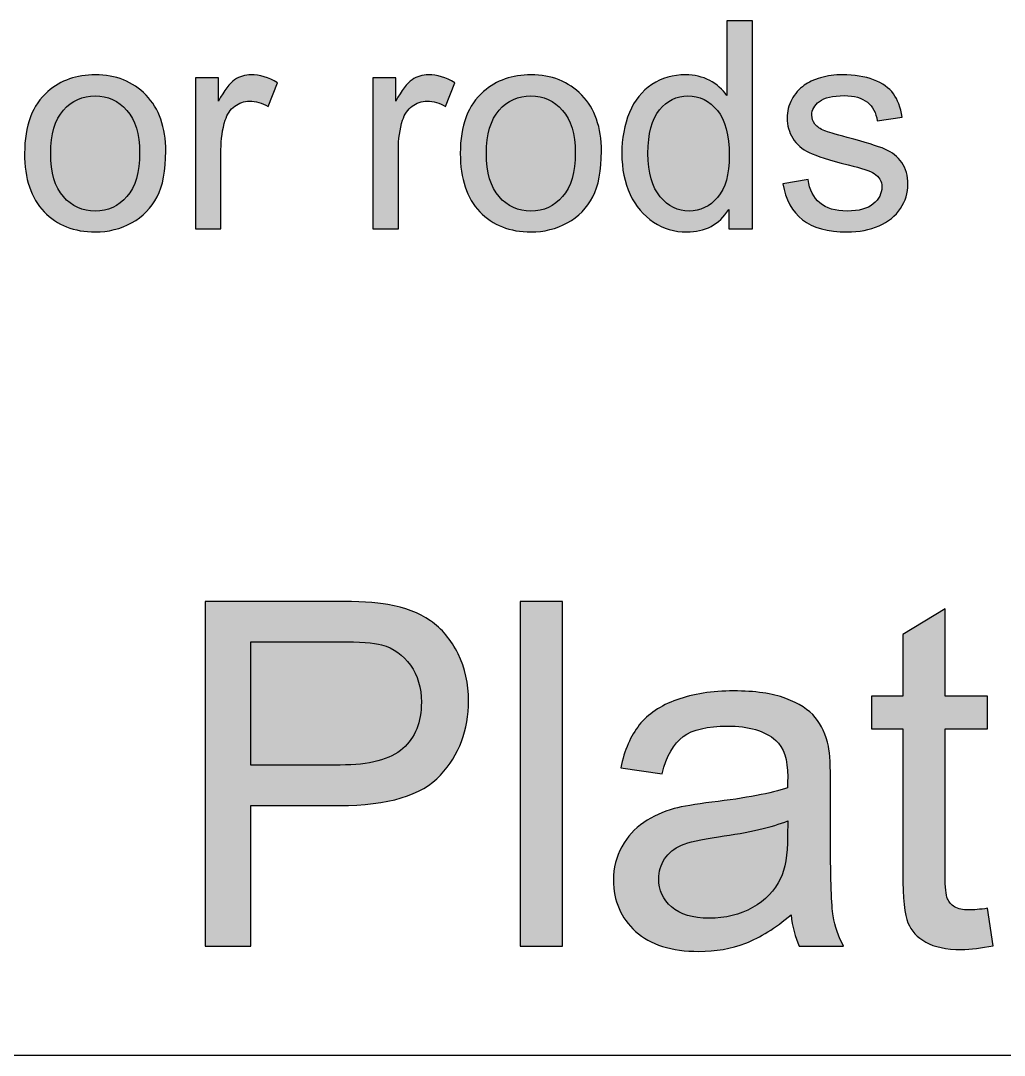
# Model space of a CAD drawing. Extents: x -3.7 to 85.1, y -41.7 to 15.
# Drawn here: x 72.62 to 78.3, y -39.02 to -33.05 of the extents above; entities that cross this region are included whole.
import ezdxf

# ---------------------------------------------------------------- set-up
doc = ezdxf.new("R2010")
doc.units = 0
doc.header["$MEASUREMENT"] = 0
doc.layers.add('LAYER_1', color=7, linetype='CONTINUOUS')

msp = doc.modelspace()

# ---------------------------------------------------------------- hatches: boundary and pattern name
at = {"layer": 'LAYER_1'}
h = msp.add_hatch(color=250, dxfattribs=at)
edge = h.paths.add_edge_path()
edge.add_spline(control_points=[(76.7093, -34.2496), (76.7093, -34.2496), (76.7093, -34.1392), (76.7093, -34.1392), (76.6543, -34.225), (76.5733, -34.2681), (76.4662, -34.2681), (76.397, -34.2681), (76.3333, -34.249), (76.2754, -34.2108), (76.2173, -34.1728), (76.1724, -34.1194), (76.1402, -34.0513), (76.1084, -33.9828), (76.0925, -33.9043), (76.0925, -33.8155), (76.0925, -33.7289), (76.107, -33.6503), (76.1358, -33.5796), (76.1648, -33.5092), (76.2081, -33.455), (76.2659, -33.4176), (76.3236, -33.3799), (76.3883, -33.3612), (76.4596, -33.3612), (76.5121, -33.3612), (76.5587, -33.3724), (76.5996, -33.3944), (76.6404, -33.4164), (76.6736, -33.4455), (76.6993, -33.481), (76.6993, -33.481), (76.6993, -33.0494), (76.6993, -33.0494), (76.6993, -33.0494), (76.8468, -33.0494), (76.8468, -33.0494), (76.8468, -33.0494), (76.8468, -34.2496), (76.8468, -34.2496), (76.8468, -34.2496), (76.7093, -34.2496), (76.7093, -34.2496)], knot_values=[0, 0, 0, 0, 0.071429, 0.071429, 0.071429, 0.142857, 0.142857, 0.142857, 0.214286, 0.214286, 0.214286, 0.285714, 0.285714, 0.285714, 0.357143, 0.357143, 0.357143, 0.428571, 0.428571, 0.428571, 0.5, 0.5, 0.5, 0.571429, 0.571429, 0.571429, 0.642857, 0.642857, 0.642857, 0.714286, 0.714286, 0.714286, 0.785714, 0.785714, 0.785714, 0.857143, 0.857143, 0.857143, 0.928571, 0.928571, 0.928571, 1, 1, 1, 1], degree=3, periodic=1)
h = msp.add_hatch(color=250, dxfattribs=at)
edge = h.paths.add_edge_path()
edge.add_spline(control_points=[(72.6456, -33.8146), (72.6456, -33.654), (72.6903, -33.535), (72.78, -33.4575), (72.8546, -33.3933), (72.9459, -33.3612), (73.0536, -33.3612), (73.1728, -33.3612), (73.2706, -33.4003), (73.3466, -33.4785), (73.4223, -33.5564), (73.4603, -33.6646), (73.4603, -33.8023), (73.4603, -33.9141), (73.4436, -34.0018), (73.4101, -34.0658), (73.3765, -34.1298), (73.3276, -34.1795), (73.2633, -34.215), (73.1993, -34.2504), (73.1292, -34.2681), (73.0536, -34.2681), (72.9317, -34.2681), (72.8333, -34.2292), (72.7582, -34.1512), (72.683, -34.0733), (72.6456, -33.961), (72.6456, -33.8146)], knot_values=[0, 0, 0, 0, 0.111111, 0.111111, 0.111111, 0.222222, 0.222222, 0.222222, 0.333333, 0.333333, 0.333333, 0.444444, 0.444444, 0.444444, 0.555556, 0.555556, 0.555556, 0.666667, 0.666667, 0.666667, 0.777778, 0.777778, 0.777778, 0.888889, 0.888889, 0.888889, 1, 1, 1, 1], degree=3, periodic=1)
h = msp.add_hatch(color=250, dxfattribs=at)
edge = h.paths.add_edge_path()
edge.add_spline(control_points=[(73.6316, -34.2496), (73.6316, -34.2496), (73.6316, -33.3796), (73.6316, -33.3796), (73.6316, -33.3796), (73.764, -33.3796), (73.764, -33.3796), (73.764, -33.3796), (73.764, -33.5129), (73.764, -33.5129), (73.7978, -33.4512), (73.8291, -33.4103), (73.8579, -33.3907), (73.8867, -33.3709), (73.9182, -33.3612), (73.9526, -33.3612), (74.0024, -33.3612), (74.0529, -33.3768), (74.1043, -33.4078), (74.1043, -33.4078), (74.0518, -33.5439), (74.0518, -33.5439), (74.0161, -33.5238), (73.9802, -33.5137), (73.9445, -33.5137), (73.9124, -33.5137), (73.8836, -33.5235), (73.8582, -33.5427), (73.8327, -33.562), (73.8146, -33.5889), (73.8036, -33.6232), (73.7872, -33.6755), (73.7791, -33.7327), (73.7791, -33.795), (73.7791, -33.795), (73.7791, -34.2496), (73.7791, -34.2496), (73.7791, -34.2496), (73.6316, -34.2496), (73.6316, -34.2496)], knot_values=[0, 0, 0, 0, 0.076923, 0.076923, 0.076923, 0.153846, 0.153846, 0.153846, 0.230769, 0.230769, 0.230769, 0.307692, 0.307692, 0.307692, 0.384615, 0.384615, 0.384615, 0.461538, 0.461538, 0.461538, 0.538462, 0.538462, 0.538462, 0.615385, 0.615385, 0.615385, 0.692308, 0.692308, 0.692308, 0.769231, 0.769231, 0.769231, 0.846154, 0.846154, 0.846154, 0.923077, 0.923077, 0.923077, 1, 1, 1, 1], degree=3, periodic=1)
h = msp.add_hatch(color=250, dxfattribs=at)
edge = h.paths.add_edge_path()
edge.add_spline(control_points=[(74.6556, -34.2496), (74.6556, -34.2496), (74.6556, -33.3796), (74.6556, -33.3796), (74.6556, -33.3796), (74.7879, -33.3796), (74.7879, -33.3796), (74.7879, -33.3796), (74.7879, -33.5129), (74.7879, -33.5129), (74.8218, -33.4512), (74.853, -33.4103), (74.8819, -33.3907), (74.9107, -33.3709), (74.9422, -33.3612), (74.9765, -33.3612), (75.0263, -33.3612), (75.0768, -33.3768), (75.1282, -33.4078), (75.1282, -33.4078), (75.0757, -33.5439), (75.0757, -33.5439), (75.04, -33.5238), (75.0042, -33.5137), (74.9684, -33.5137), (74.9364, -33.5137), (74.9076, -33.5235), (74.8821, -33.5427), (74.8567, -33.562), (74.8385, -33.5889), (74.8276, -33.6232), (74.8111, -33.6755), (74.803, -33.7327), (74.803, -33.795), (74.803, -33.795), (74.803, -34.2496), (74.803, -34.2496), (74.803, -34.2496), (74.6556, -34.2496), (74.6556, -34.2496)], knot_values=[0, 0, 0, 0, 0.076923, 0.076923, 0.076923, 0.153846, 0.153846, 0.153846, 0.230769, 0.230769, 0.230769, 0.307692, 0.307692, 0.307692, 0.384615, 0.384615, 0.384615, 0.461538, 0.461538, 0.461538, 0.538462, 0.538462, 0.538462, 0.615385, 0.615385, 0.615385, 0.692308, 0.692308, 0.692308, 0.769231, 0.769231, 0.769231, 0.846154, 0.846154, 0.846154, 0.923077, 0.923077, 0.923077, 1, 1, 1, 1], degree=3, periodic=1)
h = msp.add_hatch(color=250, dxfattribs=at)
edge = h.paths.add_edge_path()
edge.add_spline(control_points=[(75.1602, -33.8146), (75.1602, -33.654), (75.2048, -33.535), (75.2945, -33.4575), (75.3691, -33.3933), (75.4604, -33.3612), (75.5681, -33.3612), (75.6873, -33.3612), (75.7851, -33.4003), (75.8611, -33.4785), (75.9368, -33.5564), (75.9748, -33.6646), (75.9748, -33.8023), (75.9748, -33.9141), (75.9581, -34.0018), (75.9245, -34.0658), (75.891, -34.1298), (75.8421, -34.1795), (75.7779, -34.215), (75.7139, -34.2504), (75.6437, -34.2681), (75.5681, -34.2681), (75.4462, -34.2681), (75.3479, -34.2292), (75.2727, -34.1512), (75.1976, -34.0733), (75.1602, -33.961), (75.1602, -33.8146)], knot_values=[0, 0, 0, 0, 0.111111, 0.111111, 0.111111, 0.222222, 0.222222, 0.222222, 0.333333, 0.333333, 0.333333, 0.444444, 0.444444, 0.444444, 0.555556, 0.555556, 0.555556, 0.666667, 0.666667, 0.666667, 0.777778, 0.777778, 0.777778, 0.888889, 0.888889, 0.888889, 1, 1, 1, 1], degree=3, periodic=1)
h = msp.add_hatch(color=250, dxfattribs=at)
edge = h.paths.add_edge_path()
edge.add_spline(control_points=[(77.0214, -33.9898), (77.0214, -33.9898), (77.1673, -33.9664), (77.1673, -33.9664), (77.1753, -34.0247), (77.1982, -34.0694), (77.2357, -34.1007), (77.2731, -34.1317), (77.3256, -34.1474), (77.3927, -34.1474), (77.4606, -34.1474), (77.5109, -34.1337), (77.5439, -34.106), (77.5765, -34.0787), (77.593, -34.0462), (77.593, -34.009), (77.593, -33.9758), (77.5782, -33.9495), (77.5489, -33.9306), (77.5282, -33.9175), (77.4779, -33.901), (77.3981, -33.8806), (77.2902, -33.8534), (77.2156, -33.83), (77.1737, -33.8101), (77.1321, -33.79), (77.1005, -33.7626), (77.079, -33.7274), (77.0575, -33.6925), (77.0465, -33.6537), (77.0465, -33.6112), (77.0465, -33.5724), (77.0555, -33.5366), (77.0731, -33.5037), (77.091, -33.4707), (77.115, -33.4433), (77.1455, -33.4215), (77.1684, -33.4047), (77.1996, -33.3905), (77.239, -33.3787), (77.2787, -33.367), (77.3209, -33.3612), (77.3662, -33.3612), (77.4344, -33.3612), (77.4942, -33.3709), (77.5456, -33.3907), (77.5973, -33.4103), (77.6352, -33.4372), (77.6599, -33.4707), (77.6841, -33.5045), (77.7011, -33.5495), (77.7104, -33.6059), (77.7104, -33.6059), (77.5662, -33.6261), (77.5662, -33.6261), (77.5598, -33.5808), (77.5407, -33.5453), (77.5095, -33.5199), (77.4782, -33.4944), (77.4341, -33.4818), (77.3768, -33.4818), (77.3095, -33.4818), (77.2611, -33.493), (77.2324, -33.5154), (77.2036, -33.5378), (77.189, -33.564), (77.189, -33.5939), (77.189, -33.6129), (77.1949, -33.6302), (77.207, -33.6456), (77.219, -33.6613), (77.2376, -33.6744), (77.2633, -33.6847), (77.2782, -33.6903), (77.3212, -33.7029), (77.3933, -33.7224), (77.4972, -33.7501), (77.5699, -33.7729), (77.6112, -33.7906), (77.6525, -33.8081), (77.685, -33.8341), (77.7085, -33.8677), (77.7322, -33.9015), (77.7439, -33.9434), (77.7439, -33.9937), (77.7439, -34.0426), (77.7296, -34.0887), (77.7009, -34.132), (77.6721, -34.1753), (77.6307, -34.2089), (77.5768, -34.2326), (77.5227, -34.2563), (77.4614, -34.2681), (77.3933, -34.2681), (77.2804, -34.2681), (77.1941, -34.2446), (77.1348, -34.1979), (77.0756, -34.1509), (77.0379, -34.0817), (77.0214, -33.9898)], knot_values=[0, 0, 0, 0, 0.030303, 0.030303, 0.030303, 0.060606, 0.060606, 0.060606, 0.090909, 0.090909, 0.090909, 0.121212, 0.121212, 0.121212, 0.151515, 0.151515, 0.151515, 0.181818, 0.181818, 0.181818, 0.212121, 0.212121, 0.212121, 0.242424, 0.242424, 0.242424, 0.272727, 0.272727, 0.272727, 0.30303, 0.30303, 0.30303, 0.333333, 0.333333, 0.333333, 0.363636, 0.363636, 0.363636, 0.393939, 0.393939, 0.393939, 0.424242, 0.424242, 0.424242, 0.454545, 0.454545, 0.454545, 0.484848, 0.484848, 0.484848, 0.515152, 0.515152, 0.515152, 0.545455, 0.545455, 0.545455, 0.575758, 0.575758, 0.575758, 0.606061, 0.606061, 0.606061, 0.636364, 0.636364, 0.636364, 0.666667, 0.666667, 0.666667, 0.69697, 0.69697, 0.69697, 0.727273, 0.727273, 0.727273, 0.757576, 0.757576, 0.757576, 0.787879, 0.787879, 0.787879, 0.818182, 0.818182, 0.818182, 0.848485, 0.848485, 0.848485, 0.878788, 0.878788, 0.878788, 0.909091, 0.909091, 0.909091, 0.939394, 0.939394, 0.939394, 0.969697, 0.969697, 0.969697, 1, 1, 1, 1], degree=3, periodic=1)
h = msp.add_hatch(color=250, dxfattribs=at)
edge = h.paths.add_edge_path()
edge.add_spline(control_points=[(72.7964, -33.8149), (72.7964, -33.9261), (72.8208, -34.0093), (72.8694, -34.0644), (72.9183, -34.1197), (72.9795, -34.1474), (73.0536, -34.1474), (73.1267, -34.1474), (73.1876, -34.1197), (73.2365, -34.0641), (73.2851, -34.0085), (73.3094, -33.9238), (73.3094, -33.8101), (73.3094, -33.7029), (73.2848, -33.6215), (73.2359, -33.5665), (73.1871, -33.5112), (73.1262, -33.4835), (73.0536, -33.4835), (72.9795, -33.4835), (72.9183, -33.5109), (72.8694, -33.5659), (72.8208, -33.621), (72.7964, -33.704), (72.7964, -33.8149)], knot_values=[0, 0, 0, 0, 0.125, 0.125, 0.125, 0.25, 0.25, 0.25, 0.375, 0.375, 0.375, 0.5, 0.5, 0.5, 0.625, 0.625, 0.625, 0.75, 0.75, 0.75, 0.875, 0.875, 0.875, 1, 1, 1, 1], degree=3, periodic=1)
h = msp.add_hatch(color=250, dxfattribs=at)
edge = h.paths.add_edge_path()
edge.add_spline(control_points=[(75.311, -33.8149), (75.311, -33.9261), (75.3353, -34.0093), (75.3839, -34.0644), (75.4328, -34.1197), (75.494, -34.1474), (75.5681, -34.1474), (75.6413, -34.1474), (75.7021, -34.1197), (75.751, -34.0641), (75.7996, -34.0085), (75.8239, -33.9238), (75.8239, -33.8101), (75.8239, -33.7029), (75.7993, -33.6215), (75.7505, -33.5665), (75.7016, -33.5112), (75.6407, -33.4835), (75.5681, -33.4835), (75.494, -33.4835), (75.4328, -33.5109), (75.3839, -33.5659), (75.3353, -33.621), (75.311, -33.704), (75.311, -33.8149)], knot_values=[0, 0, 0, 0, 0.125, 0.125, 0.125, 0.25, 0.25, 0.25, 0.375, 0.375, 0.375, 0.5, 0.5, 0.5, 0.625, 0.625, 0.625, 0.75, 0.75, 0.75, 0.875, 0.875, 0.875, 1, 1, 1, 1], degree=3, periodic=1)
h = msp.add_hatch(color=250, dxfattribs=at)
edge = h.paths.add_edge_path()
edge.add_spline(control_points=[(76.2433, -33.8157), (76.2433, -33.927), (76.2668, -34.0099), (76.314, -34.065), (76.361, -34.12), (76.4165, -34.1474), (76.4805, -34.1474), (76.545, -34.1474), (76.5998, -34.1211), (76.645, -34.0686), (76.6901, -34.0161), (76.7127, -33.9358), (76.7127, -33.828), (76.7127, -33.7095), (76.6898, -33.6224), (76.6437, -33.5668), (76.5979, -33.5112), (76.5411, -33.4835), (76.4738, -33.4835), (76.4082, -33.4835), (76.3534, -33.5101), (76.3093, -33.5635), (76.2653, -33.6168), (76.2433, -33.7009), (76.2433, -33.8157)], knot_values=[0, 0, 0, 0, 0.125, 0.125, 0.125, 0.25, 0.25, 0.25, 0.375, 0.375, 0.375, 0.5, 0.5, 0.5, 0.625, 0.625, 0.625, 0.75, 0.75, 0.75, 0.875, 0.875, 0.875, 1, 1, 1, 1], degree=3, periodic=1)
h = msp.add_hatch(color=250, dxfattribs=at)
edge = h.paths.add_edge_path()
edge.add_spline(control_points=[(73.6884, -38.3877), (73.6884, -38.3877), (73.6884, -36.3989), (73.6884, -36.3989), (73.6884, -36.3989), (74.4393, -36.3989), (74.4393, -36.3989), (74.5712, -36.3989), (74.6721, -36.4053), (74.742, -36.4179), (74.8397, -36.4341), (74.9216, -36.4651), (74.9878, -36.5105), (75.0541, -36.5563), (75.1073, -36.6202), (75.1476, -36.7021), (75.1878, -36.7841), (75.2077, -36.8744), (75.2077, -36.973), (75.2077, -37.1415), (75.154, -37.2845), (75.0461, -37.4012), (74.9387, -37.5183), (74.7439, -37.5766), (74.4624, -37.5766), (74.4624, -37.5766), (73.9522, -37.5766), (73.9522, -37.5766), (73.9522, -37.5766), (73.9522, -38.3877), (73.9522, -38.3877), (73.9522, -38.3877), (73.6884, -38.3877), (73.6884, -38.3877)], knot_values=[0, 0, 0, 0, 0.090909, 0.090909, 0.090909, 0.181818, 0.181818, 0.181818, 0.272727, 0.272727, 0.272727, 0.363636, 0.363636, 0.363636, 0.454545, 0.454545, 0.454545, 0.545455, 0.545455, 0.545455, 0.636364, 0.636364, 0.636364, 0.727273, 0.727273, 0.727273, 0.818182, 0.818182, 0.818182, 0.909091, 0.909091, 0.909091, 1, 1, 1, 1], degree=3, periodic=1)
h = msp.add_hatch(color=250, dxfattribs=at)
edge = h.paths.add_edge_path()
edge.add_spline(control_points=[(75.505, -38.3877), (75.505, -38.3877), (75.505, -36.3989), (75.505, -36.3989), (75.505, -36.3989), (75.7493, -36.3989), (75.7493, -36.3989), (75.7493, -36.3989), (75.7493, -38.3877), (75.7493, -38.3877), (75.7493, -38.3877), (75.505, -38.3877), (75.505, -38.3877)], knot_values=[0, 0, 0, 0, 0.25, 0.25, 0.25, 0.5, 0.5, 0.5, 0.75, 0.75, 0.75, 1, 1, 1, 1], degree=3, periodic=1)
h = msp.add_hatch(color=250, dxfattribs=at)
edge = h.paths.add_edge_path()
edge.add_spline(control_points=[(78.203, -38.1696), (78.203, -38.1696), (78.2362, -38.3853), (78.2362, -38.3853), (78.1678, -38.3997), (78.1062, -38.4071), (78.0524, -38.4071), (77.9641, -38.4071), (77.8956, -38.3933), (77.8465, -38.365), (77.7979, -38.3367), (77.7636, -38.3002), (77.7437, -38.2544), (77.7238, -38.2085), (77.7141, -38.1122), (77.7141, -37.9655), (77.7141, -37.9655), (77.7141, -37.135), (77.7141, -37.135), (77.7141, -37.135), (77.5336, -37.135), (77.5336, -37.135), (77.5336, -37.135), (77.5336, -36.9461), (77.5336, -36.9461), (77.5336, -36.9461), (77.7141, -36.9461), (77.7141, -36.9461), (77.7141, -36.9461), (77.7141, -36.5896), (77.7141, -36.5896), (77.7141, -36.5896), (77.9585, -36.4429), (77.9585, -36.4429), (77.9585, -36.4429), (77.9585, -36.9461), (77.9585, -36.9461), (77.9585, -36.9461), (78.203, -36.9461), (78.203, -36.9461), (78.203, -36.9461), (78.203, -37.135), (78.203, -37.135), (78.203, -37.135), (77.9585, -37.135), (77.9585, -37.135), (77.9585, -37.135), (77.9585, -37.9793), (77.9585, -37.9793), (77.9585, -38.0493), (77.9627, -38.0942), (77.9715, -38.1141), (77.9798, -38.134), (77.9937, -38.1497), (78.0131, -38.1618), (78.0326, -38.1733), (78.0604, -38.1794), (78.0964, -38.1794), (78.1233, -38.1794), (78.159, -38.1761), (78.203, -38.1696)], knot_values=[0, 0, 0, 0, 0.05, 0.05, 0.05, 0.1, 0.1, 0.1, 0.15, 0.15, 0.15, 0.2, 0.2, 0.2, 0.25, 0.25, 0.25, 0.3, 0.3, 0.3, 0.35, 0.35, 0.35, 0.4, 0.4, 0.4, 0.45, 0.45, 0.45, 0.5, 0.5, 0.5, 0.55, 0.55, 0.55, 0.6, 0.6, 0.6, 0.65, 0.65, 0.65, 0.7, 0.7, 0.7, 0.75, 0.75, 0.75, 0.8, 0.8, 0.8, 0.85, 0.85, 0.85, 0.9, 0.9, 0.9, 0.95, 0.95, 0.95, 1, 1, 1, 1], degree=3, periodic=1)
h = msp.add_hatch(color=250, dxfattribs=at)
edge = h.paths.add_edge_path()
edge.add_spline(control_points=[(73.9522, -37.3433), (73.9522, -37.3433), (74.4661, -37.3433), (74.4661, -37.3433), (74.6364, -37.3433), (74.7568, -37.3119), (74.8286, -37.2484), (74.8999, -37.185), (74.9355, -37.0961), (74.9355, -36.9808), (74.9355, -36.8979), (74.9147, -36.8267), (74.8725, -36.7674), (74.8304, -36.7081), (74.7749, -36.6688), (74.7064, -36.6498), (74.6619, -36.6382), (74.58, -36.6322), (74.461, -36.6322), (74.461, -36.6322), (73.9522, -36.6322), (73.9522, -36.6322), (73.9522, -36.6322), (73.9522, -37.3433), (73.9522, -37.3433)], knot_values=[0, 0, 0, 0, 0.125, 0.125, 0.125, 0.25, 0.25, 0.25, 0.375, 0.375, 0.375, 0.5, 0.5, 0.5, 0.625, 0.625, 0.625, 0.75, 0.75, 0.75, 0.875, 0.875, 0.875, 1, 1, 1, 1], degree=3, periodic=1)
h = msp.add_hatch(color=250, dxfattribs=at)
edge = h.paths.add_edge_path()
edge.add_spline(control_points=[(77.0692, -38.2071), (76.9784, -38.2844), (76.891, -38.3386), (76.8072, -38.3705), (76.7233, -38.4025), (76.6336, -38.4182), (76.5373, -38.4182), (76.379, -38.4182), (76.2572, -38.3798), (76.172, -38.3025), (76.0868, -38.2256), (76.0442, -38.127), (76.0442, -38.0071), (76.0442, -37.9368), (76.0604, -37.8725), (76.0924, -37.8141), (76.1248, -37.7558), (76.1669, -37.7095), (76.2188, -37.6743), (76.2711, -37.6391), (76.3295, -37.6122), (76.3947, -37.5942), (76.4428, -37.5817), (76.5156, -37.5696), (76.6123, -37.5576), (76.8095, -37.5345), (76.9553, -37.5062), (77.0484, -37.4739), (77.0493, -37.4405), (77.0498, -37.4192), (77.0498, -37.4105), (77.0498, -37.3113), (77.0266, -37.2415), (76.9803, -37.2007), (76.9178, -37.1456), (76.8247, -37.1183), (76.7016, -37.1183), (76.5864, -37.1183), (76.5012, -37.1387), (76.4465, -37.179), (76.3915, -37.2193), (76.3512, -37.2905), (76.3248, -37.3933), (76.3248, -37.3933), (76.0859, -37.36), (76.0859, -37.36), (76.1076, -37.2576), (76.1433, -37.1748), (76.1933, -37.1118), (76.2433, -37.0489), (76.3156, -37.0007), (76.41, -36.9665), (76.5039, -36.9327), (76.6136, -36.9156), (76.7377, -36.9156), (76.8609, -36.9156), (76.9613, -36.9298), (77.0386, -36.959), (77.1155, -36.9882), (77.1724, -37.0243), (77.2085, -37.0683), (77.2447, -37.1123), (77.2701, -37.1679), (77.2849, -37.235), (77.2928, -37.2767), (77.297, -37.3516), (77.297, -37.4595), (77.297, -37.4595), (77.297, -37.7836), (77.297, -37.7836), (77.297, -38.0099), (77.3021, -38.153), (77.3122, -38.2136), (77.3219, -38.2742), (77.3423, -38.3321), (77.3719, -38.3877), (77.3719, -38.3877), (77.1164, -38.3877), (77.1164, -38.3877), (77.0918, -38.3363), (77.0761, -38.2761), (77.0692, -38.2071)], knot_values=[0, 0, 0, 0, 0.037037, 0.037037, 0.037037, 0.074074, 0.074074, 0.074074, 0.111111, 0.111111, 0.111111, 0.148148, 0.148148, 0.148148, 0.185185, 0.185185, 0.185185, 0.222222, 0.222222, 0.222222, 0.259259, 0.259259, 0.259259, 0.296296, 0.296296, 0.296296, 0.333333, 0.333333, 0.333333, 0.37037, 0.37037, 0.37037, 0.407407, 0.407407, 0.407407, 0.444444, 0.444444, 0.444444, 0.481481, 0.481481, 0.481481, 0.518519, 0.518519, 0.518519, 0.555556, 0.555556, 0.555556, 0.592593, 0.592593, 0.592593, 0.62963, 0.62963, 0.62963, 0.666667, 0.666667, 0.666667, 0.703704, 0.703704, 0.703704, 0.740741, 0.740741, 0.740741, 0.777778, 0.777778, 0.777778, 0.814815, 0.814815, 0.814815, 0.851852, 0.851852, 0.851852, 0.888889, 0.888889, 0.888889, 0.925926, 0.925926, 0.925926, 0.962963, 0.962963, 0.962963, 1, 1, 1, 1], degree=3, periodic=1)
h = msp.add_hatch(color=250, dxfattribs=at)
edge = h.paths.add_edge_path()
edge.add_spline(control_points=[(77.0498, -37.6655), (76.9608, -37.7016), (76.8276, -37.7321), (76.6498, -37.7572), (76.5488, -37.7715), (76.4776, -37.7877), (76.4359, -37.8058), (76.3942, -37.8238), (76.3622, -37.8502), (76.3396, -37.8845), (76.3169, -37.9192), (76.3053, -37.9576), (76.3053, -38.0002), (76.3053, -38.0645), (76.3298, -38.1187), (76.3794, -38.1618), (76.429, -38.2048), (76.5012, -38.2266), (76.5961, -38.2266), (76.6901, -38.2266), (76.7738, -38.2062), (76.8475, -38.165), (76.9206, -38.1242), (76.9747, -38.0682), (77.009, -37.9975), (77.0354, -37.9424), (77.0484, -37.8613), (77.0484, -37.7544), (77.0484, -37.7544), (77.0498, -37.6655), (77.0498, -37.6655)], knot_values=[0, 0, 0, 0, 0.1, 0.1, 0.1, 0.2, 0.2, 0.2, 0.3, 0.3, 0.3, 0.4, 0.4, 0.4, 0.5, 0.5, 0.5, 0.6, 0.6, 0.6, 0.7, 0.7, 0.7, 0.8, 0.8, 0.8, 0.9, 0.9, 0.9, 1, 1, 1, 1], degree=3, periodic=1)

# ---------------------------------------------------------------- linework, layer by layer
at = {"layer": 'LAYER_1', "color": 250}
for points, knots in [([(76.7093, -34.2496), (76.7093, -34.2496), (76.7093, -34.1392), (76.7093, -34.1392), (76.6543, -34.225), (76.5733, -34.2681), (76.4662, -34.2681), (76.397, -34.2681), (76.3333, -34.249), (76.2754, -34.2108), (76.2173, -34.1728), (76.1724, -34.1194), (76.1402, -34.0513), (76.1084, -33.9828), (76.0925, -33.9043), (76.0925, -33.8155), (76.0925, -33.7289), (76.107, -33.6503), (76.1358, -33.5796), (76.1648, -33.5092), (76.2081, -33.455), (76.2659, -33.4176), (76.3236, -33.3799), (76.3883, -33.3612), (76.4596, -33.3612), (76.5121, -33.3612), (76.5587, -33.3724), (76.5996, -33.3944), (76.6404, -33.4164), (76.6736, -33.4455), (76.6993, -33.481), (76.6993, -33.481), (76.6993, -33.0494), (76.6993, -33.0494), (76.6993, -33.0494), (76.8468, -33.0494), (76.8468, -33.0494), (76.8468, -33.0494), (76.8468, -34.2496), (76.8468, -34.2496), (76.8468, -34.2496), (76.7093, -34.2496), (76.7093, -34.2496)], [0, 0, 0, 0, 0.071429, 0.071429, 0.071429, 0.142857, 0.142857, 0.142857, 0.214286, 0.214286, 0.214286, 0.285714, 0.285714, 0.285714, 0.357143, 0.357143, 0.357143, 0.428571, 0.428571, 0.428571, 0.5, 0.5, 0.5, 0.571429, 0.571429, 0.571429, 0.642857, 0.642857, 0.642857, 0.714286, 0.714286, 0.714286, 0.785714, 0.785714, 0.785714, 0.857143, 0.857143, 0.857143, 0.928571, 0.928571, 0.928571, 1, 1, 1, 1]), ([(72.6456, -33.8146), (72.6456, -33.654), (72.6903, -33.535), (72.78, -33.4575), (72.8546, -33.3933), (72.9459, -33.3612), (73.0536, -33.3612), (73.1728, -33.3612), (73.2706, -33.4003), (73.3466, -33.4785), (73.4223, -33.5564), (73.4603, -33.6646), (73.4603, -33.8023), (73.4603, -33.9141), (73.4436, -34.0018), (73.4101, -34.0658), (73.3765, -34.1298), (73.3276, -34.1795), (73.2633, -34.215), (73.1993, -34.2504), (73.1292, -34.2681), (73.0536, -34.2681), (72.9317, -34.2681), (72.8333, -34.2292), (72.7582, -34.1512), (72.683, -34.0733), (72.6456, -33.961), (72.6456, -33.8146)], [0, 0, 0, 0, 0.111111, 0.111111, 0.111111, 0.222222, 0.222222, 0.222222, 0.333333, 0.333333, 0.333333, 0.444444, 0.444444, 0.444444, 0.555556, 0.555556, 0.555556, 0.666667, 0.666667, 0.666667, 0.777778, 0.777778, 0.777778, 0.888889, 0.888889, 0.888889, 1, 1, 1, 1]), ([(73.6316, -34.2496), (73.6316, -34.2496), (73.6316, -33.3796), (73.6316, -33.3796), (73.6316, -33.3796), (73.764, -33.3796), (73.764, -33.3796), (73.764, -33.3796), (73.764, -33.5129), (73.764, -33.5129), (73.7978, -33.4512), (73.8291, -33.4103), (73.8579, -33.3907), (73.8867, -33.3709), (73.9182, -33.3612), (73.9526, -33.3612), (74.0024, -33.3612), (74.0529, -33.3768), (74.1043, -33.4078), (74.1043, -33.4078), (74.0518, -33.5439), (74.0518, -33.5439), (74.0161, -33.5238), (73.9802, -33.5137), (73.9445, -33.5137), (73.9124, -33.5137), (73.8836, -33.5235), (73.8582, -33.5427), (73.8327, -33.562), (73.8146, -33.5889), (73.8036, -33.6232), (73.7872, -33.6755), (73.7791, -33.7327), (73.7791, -33.795), (73.7791, -33.795), (73.7791, -34.2496), (73.7791, -34.2496), (73.7791, -34.2496), (73.6316, -34.2496), (73.6316, -34.2496)], [0, 0, 0, 0, 0.076923, 0.076923, 0.076923, 0.153846, 0.153846, 0.153846, 0.230769, 0.230769, 0.230769, 0.307692, 0.307692, 0.307692, 0.384615, 0.384615, 0.384615, 0.461538, 0.461538, 0.461538, 0.538462, 0.538462, 0.538462, 0.615385, 0.615385, 0.615385, 0.692308, 0.692308, 0.692308, 0.769231, 0.769231, 0.769231, 0.846154, 0.846154, 0.846154, 0.923077, 0.923077, 0.923077, 1, 1, 1, 1]), ([(74.6556, -34.2496), (74.6556, -34.2496), (74.6556, -33.3796), (74.6556, -33.3796), (74.6556, -33.3796), (74.7879, -33.3796), (74.7879, -33.3796), (74.7879, -33.3796), (74.7879, -33.5129), (74.7879, -33.5129), (74.8218, -33.4512), (74.853, -33.4103), (74.8819, -33.3907), (74.9107, -33.3709), (74.9422, -33.3612), (74.9765, -33.3612), (75.0263, -33.3612), (75.0768, -33.3768), (75.1282, -33.4078), (75.1282, -33.4078), (75.0757, -33.5439), (75.0757, -33.5439), (75.04, -33.5238), (75.0042, -33.5137), (74.9684, -33.5137), (74.9364, -33.5137), (74.9076, -33.5235), (74.8821, -33.5427), (74.8567, -33.562), (74.8385, -33.5889), (74.8276, -33.6232), (74.8111, -33.6755), (74.803, -33.7327), (74.803, -33.795), (74.803, -33.795), (74.803, -34.2496), (74.803, -34.2496), (74.803, -34.2496), (74.6556, -34.2496), (74.6556, -34.2496)], [0, 0, 0, 0, 0.076923, 0.076923, 0.076923, 0.153846, 0.153846, 0.153846, 0.230769, 0.230769, 0.230769, 0.307692, 0.307692, 0.307692, 0.384615, 0.384615, 0.384615, 0.461538, 0.461538, 0.461538, 0.538462, 0.538462, 0.538462, 0.615385, 0.615385, 0.615385, 0.692308, 0.692308, 0.692308, 0.769231, 0.769231, 0.769231, 0.846154, 0.846154, 0.846154, 0.923077, 0.923077, 0.923077, 1, 1, 1, 1]), ([(75.1602, -33.8146), (75.1602, -33.654), (75.2048, -33.535), (75.2945, -33.4575), (75.3691, -33.3933), (75.4604, -33.3612), (75.5681, -33.3612), (75.6873, -33.3612), (75.7851, -33.4003), (75.8611, -33.4785), (75.9368, -33.5564), (75.9748, -33.6646), (75.9748, -33.8023), (75.9748, -33.9141), (75.9581, -34.0018), (75.9245, -34.0658), (75.891, -34.1298), (75.8421, -34.1795), (75.7779, -34.215), (75.7139, -34.2504), (75.6437, -34.2681), (75.5681, -34.2681), (75.4462, -34.2681), (75.3479, -34.2292), (75.2727, -34.1512), (75.1976, -34.0733), (75.1602, -33.961), (75.1602, -33.8146)], [0, 0, 0, 0, 0.111111, 0.111111, 0.111111, 0.222222, 0.222222, 0.222222, 0.333333, 0.333333, 0.333333, 0.444444, 0.444444, 0.444444, 0.555556, 0.555556, 0.555556, 0.666667, 0.666667, 0.666667, 0.777778, 0.777778, 0.777778, 0.888889, 0.888889, 0.888889, 1, 1, 1, 1]), ([(77.0214, -33.9898), (77.0214, -33.9898), (77.1673, -33.9664), (77.1673, -33.9664), (77.1753, -34.0247), (77.1982, -34.0694), (77.2357, -34.1007), (77.2731, -34.1317), (77.3256, -34.1474), (77.3927, -34.1474), (77.4606, -34.1474), (77.5109, -34.1337), (77.5439, -34.106), (77.5765, -34.0787), (77.593, -34.0462), (77.593, -34.009), (77.593, -33.9758), (77.5782, -33.9495), (77.5489, -33.9306), (77.5282, -33.9175), (77.4779, -33.901), (77.3981, -33.8806), (77.2902, -33.8534), (77.2156, -33.83), (77.1737, -33.8101), (77.1321, -33.79), (77.1005, -33.7626), (77.079, -33.7274), (77.0575, -33.6925), (77.0465, -33.6537), (77.0465, -33.6112), (77.0465, -33.5724), (77.0555, -33.5366), (77.0731, -33.5037), (77.091, -33.4707), (77.115, -33.4433), (77.1455, -33.4215), (77.1684, -33.4047), (77.1996, -33.3905), (77.239, -33.3787), (77.2787, -33.367), (77.3209, -33.3612), (77.3662, -33.3612), (77.4344, -33.3612), (77.4942, -33.3709), (77.5456, -33.3907), (77.5973, -33.4103), (77.6352, -33.4372), (77.6599, -33.4707), (77.6841, -33.5045), (77.7011, -33.5495), (77.7104, -33.6059), (77.7104, -33.6059), (77.5662, -33.6261), (77.5662, -33.6261), (77.5598, -33.5808), (77.5407, -33.5453), (77.5095, -33.5199), (77.4782, -33.4944), (77.4341, -33.4818), (77.3768, -33.4818), (77.3095, -33.4818), (77.2611, -33.493), (77.2324, -33.5154), (77.2036, -33.5378), (77.189, -33.564), (77.189, -33.5939), (77.189, -33.6129), (77.1949, -33.6302), (77.207, -33.6456), (77.219, -33.6613), (77.2376, -33.6744), (77.2633, -33.6847), (77.2782, -33.6903), (77.3212, -33.7029), (77.3933, -33.7224), (77.4972, -33.7501), (77.5699, -33.7729), (77.6112, -33.7906), (77.6525, -33.8081), (77.685, -33.8341), (77.7085, -33.8677), (77.7322, -33.9015), (77.7439, -33.9434), (77.7439, -33.9937), (77.7439, -34.0426), (77.7296, -34.0887), (77.7009, -34.132), (77.6721, -34.1753), (77.6307, -34.2089), (77.5768, -34.2326), (77.5227, -34.2563), (77.4614, -34.2681), (77.3933, -34.2681), (77.2804, -34.2681), (77.1941, -34.2446), (77.1348, -34.1979), (77.0756, -34.1509), (77.0379, -34.0817), (77.0214, -33.9898)], [0, 0, 0, 0, 0.030303, 0.030303, 0.030303, 0.060606, 0.060606, 0.060606, 0.090909, 0.090909, 0.090909, 0.121212, 0.121212, 0.121212, 0.151515, 0.151515, 0.151515, 0.181818, 0.181818, 0.181818, 0.212121, 0.212121, 0.212121, 0.242424, 0.242424, 0.242424, 0.272727, 0.272727, 0.272727, 0.30303, 0.30303, 0.30303, 0.333333, 0.333333, 0.333333, 0.363636, 0.363636, 0.363636, 0.393939, 0.393939, 0.393939, 0.424242, 0.424242, 0.424242, 0.454545, 0.454545, 0.454545, 0.484848, 0.484848, 0.484848, 0.515152, 0.515152, 0.515152, 0.545455, 0.545455, 0.545455, 0.575758, 0.575758, 0.575758, 0.606061, 0.606061, 0.606061, 0.636364, 0.636364, 0.636364, 0.666667, 0.666667, 0.666667, 0.69697, 0.69697, 0.69697, 0.727273, 0.727273, 0.727273, 0.757576, 0.757576, 0.757576, 0.787879, 0.787879, 0.787879, 0.818182, 0.818182, 0.818182, 0.848485, 0.848485, 0.848485, 0.878788, 0.878788, 0.878788, 0.909091, 0.909091, 0.909091, 0.939394, 0.939394, 0.939394, 0.969697, 0.969697, 0.969697, 1, 1, 1, 1]), ([(72.7964, -33.8149), (72.7964, -33.9261), (72.8208, -34.0093), (72.8694, -34.0644), (72.9183, -34.1197), (72.9795, -34.1474), (73.0536, -34.1474), (73.1267, -34.1474), (73.1876, -34.1197), (73.2365, -34.0641), (73.2851, -34.0085), (73.3094, -33.9238), (73.3094, -33.8101), (73.3094, -33.7029), (73.2848, -33.6215), (73.2359, -33.5665), (73.1871, -33.5112), (73.1262, -33.4835), (73.0536, -33.4835), (72.9795, -33.4835), (72.9183, -33.5109), (72.8694, -33.5659), (72.8208, -33.621), (72.7964, -33.704), (72.7964, -33.8149)], [0, 0, 0, 0, 0.125, 0.125, 0.125, 0.25, 0.25, 0.25, 0.375, 0.375, 0.375, 0.5, 0.5, 0.5, 0.625, 0.625, 0.625, 0.75, 0.75, 0.75, 0.875, 0.875, 0.875, 1, 1, 1, 1]), ([(75.311, -33.8149), (75.311, -33.9261), (75.3353, -34.0093), (75.3839, -34.0644), (75.4328, -34.1197), (75.494, -34.1474), (75.5681, -34.1474), (75.6413, -34.1474), (75.7021, -34.1197), (75.751, -34.0641), (75.7996, -34.0085), (75.8239, -33.9238), (75.8239, -33.8101), (75.8239, -33.7029), (75.7993, -33.6215), (75.7505, -33.5665), (75.7016, -33.5112), (75.6407, -33.4835), (75.5681, -33.4835), (75.494, -33.4835), (75.4328, -33.5109), (75.3839, -33.5659), (75.3353, -33.621), (75.311, -33.704), (75.311, -33.8149)], [0, 0, 0, 0, 0.125, 0.125, 0.125, 0.25, 0.25, 0.25, 0.375, 0.375, 0.375, 0.5, 0.5, 0.5, 0.625, 0.625, 0.625, 0.75, 0.75, 0.75, 0.875, 0.875, 0.875, 1, 1, 1, 1]), ([(76.2433, -33.8157), (76.2433, -33.927), (76.2668, -34.0099), (76.314, -34.065), (76.361, -34.12), (76.4165, -34.1474), (76.4805, -34.1474), (76.545, -34.1474), (76.5998, -34.1211), (76.645, -34.0686), (76.6901, -34.0161), (76.7127, -33.9358), (76.7127, -33.828), (76.7127, -33.7095), (76.6898, -33.6224), (76.6437, -33.5668), (76.5979, -33.5112), (76.5411, -33.4835), (76.4738, -33.4835), (76.4082, -33.4835), (76.3534, -33.5101), (76.3093, -33.5635), (76.2653, -33.6168), (76.2433, -33.7009), (76.2433, -33.8157)], [0, 0, 0, 0, 0.125, 0.125, 0.125, 0.25, 0.25, 0.25, 0.375, 0.375, 0.375, 0.5, 0.5, 0.5, 0.625, 0.625, 0.625, 0.75, 0.75, 0.75, 0.875, 0.875, 0.875, 1, 1, 1, 1]), ([(73.6884, -38.3877), (73.6884, -38.3877), (73.6884, -36.3989), (73.6884, -36.3989), (73.6884, -36.3989), (74.4393, -36.3989), (74.4393, -36.3989), (74.5712, -36.3989), (74.6721, -36.4053), (74.742, -36.4179), (74.8397, -36.4341), (74.9216, -36.4651), (74.9878, -36.5105), (75.0541, -36.5563), (75.1073, -36.6202), (75.1476, -36.7021), (75.1878, -36.7841), (75.2077, -36.8744), (75.2077, -36.973), (75.2077, -37.1415), (75.154, -37.2845), (75.0461, -37.4012), (74.9387, -37.5183), (74.7439, -37.5766), (74.4624, -37.5766), (74.4624, -37.5766), (73.9522, -37.5766), (73.9522, -37.5766), (73.9522, -37.5766), (73.9522, -38.3877), (73.9522, -38.3877), (73.9522, -38.3877), (73.6884, -38.3877), (73.6884, -38.3877)], [0, 0, 0, 0, 0.090909, 0.090909, 0.090909, 0.181818, 0.181818, 0.181818, 0.272727, 0.272727, 0.272727, 0.363636, 0.363636, 0.363636, 0.454545, 0.454545, 0.454545, 0.545455, 0.545455, 0.545455, 0.636364, 0.636364, 0.636364, 0.727273, 0.727273, 0.727273, 0.818182, 0.818182, 0.818182, 0.909091, 0.909091, 0.909091, 1, 1, 1, 1]), ([(75.505, -38.3877), (75.505, -38.3877), (75.505, -36.3989), (75.505, -36.3989), (75.505, -36.3989), (75.7493, -36.3989), (75.7493, -36.3989), (75.7493, -36.3989), (75.7493, -38.3877), (75.7493, -38.3877), (75.7493, -38.3877), (75.505, -38.3877), (75.505, -38.3877)], [0, 0, 0, 0, 0.25, 0.25, 0.25, 0.5, 0.5, 0.5, 0.75, 0.75, 0.75, 1, 1, 1, 1]), ([(78.203, -38.1696), (78.203, -38.1696), (78.2362, -38.3853), (78.2362, -38.3853), (78.1678, -38.3997), (78.1062, -38.4071), (78.0524, -38.4071), (77.9641, -38.4071), (77.8956, -38.3933), (77.8465, -38.365), (77.7979, -38.3367), (77.7636, -38.3002), (77.7437, -38.2544), (77.7238, -38.2085), (77.7141, -38.1122), (77.7141, -37.9655), (77.7141, -37.9655), (77.7141, -37.135), (77.7141, -37.135), (77.7141, -37.135), (77.5336, -37.135), (77.5336, -37.135), (77.5336, -37.135), (77.5336, -36.9461), (77.5336, -36.9461), (77.5336, -36.9461), (77.7141, -36.9461), (77.7141, -36.9461), (77.7141, -36.9461), (77.7141, -36.5896), (77.7141, -36.5896), (77.7141, -36.5896), (77.9585, -36.4429), (77.9585, -36.4429), (77.9585, -36.4429), (77.9585, -36.9461), (77.9585, -36.9461), (77.9585, -36.9461), (78.203, -36.9461), (78.203, -36.9461), (78.203, -36.9461), (78.203, -37.135), (78.203, -37.135), (78.203, -37.135), (77.9585, -37.135), (77.9585, -37.135), (77.9585, -37.135), (77.9585, -37.9793), (77.9585, -37.9793), (77.9585, -38.0493), (77.9627, -38.0942), (77.9715, -38.1141), (77.9798, -38.134), (77.9937, -38.1497), (78.0131, -38.1618), (78.0326, -38.1733), (78.0604, -38.1794), (78.0964, -38.1794), (78.1233, -38.1794), (78.159, -38.1761), (78.203, -38.1696)], [0, 0, 0, 0, 0.05, 0.05, 0.05, 0.1, 0.1, 0.1, 0.15, 0.15, 0.15, 0.2, 0.2, 0.2, 0.25, 0.25, 0.25, 0.3, 0.3, 0.3, 0.35, 0.35, 0.35, 0.4, 0.4, 0.4, 0.45, 0.45, 0.45, 0.5, 0.5, 0.5, 0.55, 0.55, 0.55, 0.6, 0.6, 0.6, 0.65, 0.65, 0.65, 0.7, 0.7, 0.7, 0.75, 0.75, 0.75, 0.8, 0.8, 0.8, 0.85, 0.85, 0.85, 0.9, 0.9, 0.9, 0.95, 0.95, 0.95, 1, 1, 1, 1]), ([(73.9522, -37.3433), (73.9522, -37.3433), (74.4661, -37.3433), (74.4661, -37.3433), (74.6364, -37.3433), (74.7568, -37.3119), (74.8286, -37.2484), (74.8999, -37.185), (74.9355, -37.0961), (74.9355, -36.9808), (74.9355, -36.8979), (74.9147, -36.8267), (74.8725, -36.7674), (74.8304, -36.7081), (74.7749, -36.6688), (74.7064, -36.6498), (74.6619, -36.6382), (74.58, -36.6322), (74.461, -36.6322), (74.461, -36.6322), (73.9522, -36.6322), (73.9522, -36.6322), (73.9522, -36.6322), (73.9522, -37.3433), (73.9522, -37.3433)], [0, 0, 0, 0, 0.125, 0.125, 0.125, 0.25, 0.25, 0.25, 0.375, 0.375, 0.375, 0.5, 0.5, 0.5, 0.625, 0.625, 0.625, 0.75, 0.75, 0.75, 0.875, 0.875, 0.875, 1, 1, 1, 1]), ([(77.0692, -38.2071), (76.9784, -38.2844), (76.891, -38.3386), (76.8072, -38.3705), (76.7233, -38.4025), (76.6336, -38.4182), (76.5373, -38.4182), (76.379, -38.4182), (76.2572, -38.3798), (76.172, -38.3025), (76.0868, -38.2256), (76.0442, -38.127), (76.0442, -38.0071), (76.0442, -37.9368), (76.0604, -37.8725), (76.0924, -37.8141), (76.1248, -37.7558), (76.1669, -37.7095), (76.2188, -37.6743), (76.2711, -37.6391), (76.3295, -37.6122), (76.3947, -37.5942), (76.4428, -37.5817), (76.5156, -37.5696), (76.6123, -37.5576), (76.8095, -37.5345), (76.9553, -37.5062), (77.0484, -37.4739), (77.0493, -37.4405), (77.0498, -37.4192), (77.0498, -37.4105), (77.0498, -37.3113), (77.0266, -37.2415), (76.9803, -37.2007), (76.9178, -37.1456), (76.8247, -37.1183), (76.7016, -37.1183), (76.5864, -37.1183), (76.5012, -37.1387), (76.4465, -37.179), (76.3915, -37.2193), (76.3512, -37.2905), (76.3248, -37.3933), (76.3248, -37.3933), (76.0859, -37.36), (76.0859, -37.36), (76.1076, -37.2576), (76.1433, -37.1748), (76.1933, -37.1118), (76.2433, -37.0489), (76.3156, -37.0007), (76.41, -36.9665), (76.5039, -36.9327), (76.6136, -36.9156), (76.7377, -36.9156), (76.8609, -36.9156), (76.9613, -36.9298), (77.0386, -36.959), (77.1155, -36.9882), (77.1724, -37.0243), (77.2085, -37.0683), (77.2447, -37.1123), (77.2701, -37.1679), (77.2849, -37.235), (77.2928, -37.2767), (77.297, -37.3516), (77.297, -37.4595), (77.297, -37.4595), (77.297, -37.7836), (77.297, -37.7836), (77.297, -38.0099), (77.3021, -38.153), (77.3122, -38.2136), (77.3219, -38.2742), (77.3423, -38.3321), (77.3719, -38.3877), (77.3719, -38.3877), (77.1164, -38.3877), (77.1164, -38.3877), (77.0918, -38.3363), (77.0761, -38.2761), (77.0692, -38.2071)], [0, 0, 0, 0, 0.037037, 0.037037, 0.037037, 0.074074, 0.074074, 0.074074, 0.111111, 0.111111, 0.111111, 0.148148, 0.148148, 0.148148, 0.185185, 0.185185, 0.185185, 0.222222, 0.222222, 0.222222, 0.259259, 0.259259, 0.259259, 0.296296, 0.296296, 0.296296, 0.333333, 0.333333, 0.333333, 0.37037, 0.37037, 0.37037, 0.407407, 0.407407, 0.407407, 0.444444, 0.444444, 0.444444, 0.481481, 0.481481, 0.481481, 0.518519, 0.518519, 0.518519, 0.555556, 0.555556, 0.555556, 0.592593, 0.592593, 0.592593, 0.62963, 0.62963, 0.62963, 0.666667, 0.666667, 0.666667, 0.703704, 0.703704, 0.703704, 0.740741, 0.740741, 0.740741, 0.777778, 0.777778, 0.777778, 0.814815, 0.814815, 0.814815, 0.851852, 0.851852, 0.851852, 0.888889, 0.888889, 0.888889, 0.925926, 0.925926, 0.925926, 0.962963, 0.962963, 0.962963, 1, 1, 1, 1]), ([(77.0498, -37.6655), (76.9608, -37.7016), (76.8276, -37.7321), (76.6498, -37.7572), (76.5488, -37.7715), (76.4776, -37.7877), (76.4359, -37.8058), (76.3942, -37.8238), (76.3622, -37.8502), (76.3396, -37.8845), (76.3169, -37.9192), (76.3053, -37.9576), (76.3053, -38.0002), (76.3053, -38.0645), (76.3298, -38.1187), (76.3794, -38.1618), (76.429, -38.2048), (76.5012, -38.2266), (76.5961, -38.2266), (76.6901, -38.2266), (76.7738, -38.2062), (76.8475, -38.165), (76.9206, -38.1242), (76.9747, -38.0682), (77.009, -37.9975), (77.0354, -37.9424), (77.0484, -37.8613), (77.0484, -37.7544), (77.0484, -37.7544), (77.0498, -37.6655), (77.0498, -37.6655)], [0, 0, 0, 0, 0.1, 0.1, 0.1, 0.2, 0.2, 0.2, 0.3, 0.3, 0.3, 0.4, 0.4, 0.4, 0.5, 0.5, 0.5, 0.6, 0.6, 0.6, 0.7, 0.7, 0.7, 0.8, 0.8, 0.8, 0.9, 0.9, 0.9, 1, 1, 1, 1])]:
    msp.add_open_spline(points, degree=3, knots=knots, dxfattribs=at)
msp.add_open_spline([(65.2916, -39.0177), (65.2916, -39.0177), (84.1616, -39.0177), (84.1616, -39.0177)], degree=3, dxfattribs=at)

doc.saveas('drawing.dxf')
